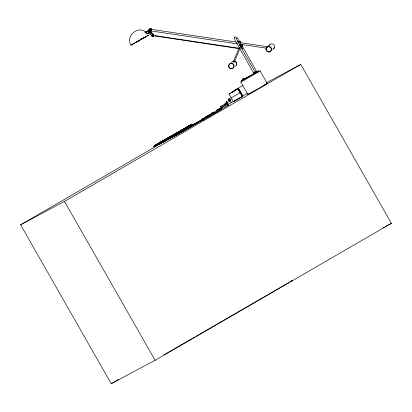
<?xml version="1.0" encoding="UTF-8"?>
<svg xmlns="http://www.w3.org/2000/svg" width="412" height="412" viewBox="0 0 412 412"><rect width="100%" height="100%" fill="white"/><g stroke="black" fill="none" stroke-linecap="round" stroke-linejoin="round"><path stroke-width="0.62" d="M238.115 41.746L238.62 41.664L238.347 41.591M238.342 41.828L238.414 41.545M239.939 44.408L240.016 44.13L239.691 44.522M149.633 30.478L149.721 29.695M240.155 48.817L154.933 35.952L154.989 35.679L155.983 35.813L239.583 48.312M241.901 44.542L241.772 44.815L241.901 44.542L241.252 44.336M225.683 105.23L225.395 104.179L224.88 104.071L220.786 106.44L220.755 106.904L221.522 107.64L225.611 105.266L225.282 104.205M221.522 107.64L221.553 107.177L220.786 106.44M224.844 104.535L224.88 104.071M224.916 104.494L224.947 104.03L230.555 100.806L230.411 100.116M205.815 117.528L205.856 116.941L206.34 116.879L206.783 117.415C209.255 116.03 203.209 119.434 206.371 117.672M205.871 117.497L205.912 116.905L221.187 108.171M220.657 108.82L220.703 108.227L221.141 108.186M205.912 116.905L206.397 116.848L206.839 117.379L206.742 118.007L221.584 109.293L221.605 108.742M221.584 109.293L221.63 108.701M240.026 44.228L240.098 44.182M241.113 47.267L242.076 46.608M241.375 47.174L241.468 46.891M241.854 48.389C241.988 47.236 243.564 48.472 242.488 48.889M154.963 35.942L154.984 35.669M240.134 42.024L240.237 41.741L240.134 42.024L240.598 42.179L240.289 42.215M238.553 41.71L238.666 41.432M226.899 105.075L227.012 104.504M216.717 112.007L227.965 105.508L228.094 104.875L227.63 104.354L227.038 104.463L216.418 110.828L217.011 110.715M234.629 37.626L234.629 39.001L235.54 41.313M221.229 106.487L221.713 106.687M203.121 118.955L203.27 118.306L212.685 112.831M211.871 113.604L212.005 113.022M240.222 44.367L240.356 44.094M241.185 47.22L241.442 47.128M225.622 103.623L226.003 103.644M226.811 102.593C225.312 101.975 227.141 101.517 227.136 103.191M229.263 98.725L229.257 99.004M213.055 112.754L212.978 113.063M221.599 107.671L216.882 110.143C216.763 111.451 219.663 107.311 220.554 108.526M238.78 41.627L238.934 41.365M239.578 44.326L239.506 44.372M233.213 62.212L239.305 47.365M234.109 62.583L239.949 48.328M240.438 47.138L240.824 45.84M241.911 45.021L241.983 44.975M234.685 37.513C236.066 35.823 237.781 38.419 238.486 39.537M234.588 37.719L234.732 37.415M236.261 38.419L236.349 38.141L237.338 40.829M241.015 47.05L240.701 47.112M240.412 42.431L240.598 42.179M221.424 108.155L221.847 108.104M239.022 41.591L239.212 41.344M242.019 45.248L242.215 45.006M213.004 112.734L213.375 112.615L212.87 113.13A0.53 0.474 58.7 0 0 212.17 113.099A0.556 0.5 58.7 0 1 212.994 113.043L213.076 113.14M213.128 112.687L213.03 113.043M240.541 42.905L240.809 42.987L240.644 42.482M239.264 41.597L239.49 41.375M242.081 45.485L242.313 45.269M228.954 99.503L229.53 99.931M152.363 36.302L150.153 34.129L151.482 32.903L153.676 35.087A0.917 0.896 56.5 0 1 152.548 36.457A0.917 0.896 56.5 0 0 153.697 35.077M151.807 35.659L153.12 34.443L150.535 31.41M156.117 144.53L153.413 146.981L189.237 126.587L191.946 124.136L156.055 144.586M156.895 145.003L159.599 142.547M184.087 129.523L186.791 127.071M229.216 93.612L228.964 93.838L231.106 97.922L233.496 101.779L233.748 101.553M237.662 88.982L229.046 93.967L238.218 88.662L240.201 91.861M242.544 96.356L238.157 88.879C238.558 88.425 243.549 95.975 242.354 96.562L233.424 101.646M260.106 71.075L267.275 83.394L257.418 89.193L247.854 94.466L240.804 82.106L241.175 81.849M260.224 71.034L240.829 82.106M247.854 94.466L248.827 93.833M266.785 47.236L269.865 44.64M133.957 43.451L133.385 43.78L133.915 43.481M239.506 41.643L239.758 41.452M227.64 104.411C228.567 103.896 228.336 105.817 227.604 104.9M239.686 41.581L239.058 40.474L237.503 41.37M242.102 45.732L242.359 45.547M150.251 31.595L151.467 32.914L148.959 29.412L150.869 28.299L151.498 29.401M149.345 29.283L149.026 29.489L150.9 28.402L151.173 28.876M150.869 28.299L150.519 28.531L151.776 30.74L150.22 31.621M146.147 32.96L145.256 32.224M147.331 31.085L150.153 34.129M148.701 30.277L148.717 30.261A1.221 1.195 56.5 0 1 149.319 30.112M150.859 29.087L144.87 32.481M149.541 32.636L149.561 32.625A1.221 1.195 56.5 0 0 149.994 30.977A1.221 1.195 56.5 0 0 148.351 30.509L148.351 30.509A1.221 1.195 56.5 0 1 149.978 30.988A1.221 1.195 56.5 0 1 149.541 32.636L147.069 34.036M153.171 34.407L153.733 35.051M237.997 42.168L238.064 42.122M239.949 41.859L240.237 41.741M240.206 43.976L240.17 44.254L240.361 43.79M239.418 44.589L239.856 44.321L239.63 44.774L239.64 44.496M239.485 44.97L239.465 44.707L239.382 45.191M240.438 44.012L240.459 44.305M239.254 44.99L239.557 44.923M242.081 45.974L242.359 45.83M242.014 46.211L242.313 46.103M241.401 46.937L241.669 46.757M241.901 46.819L241.844 46.587M242.205 80.144C250.8 75.118 239.532 82.235 242.905 79.681M245.155 78.409L244.043 79.094L243.641 78.388L242.426 79.073L242.833 79.784M147.022 34.067L145.194 32.296M147.419 33.805L149.432 32.661M146.1 32.296C138.097 25.075 125.248 36.065 130.995 45.155L132.988 43.924M144.009 37.775L144.303 37.58L143.618 37.925M254.173 72.945L253.694 73.202L236.236 42.204L237.647 41.411L255.275 72.301L254.58 72.713M253.699 73.197L254.091 72.96M255.533 72.157L254.781 72.6M255.759 72.733L241.108 80.994L242.817 79.928M145.596 36.786L146.064 36.529M145.683 32.378L145.462 32.115L146.08 32.167M256.583 71.436L242.205 45.995M249.229 93.591L250.223 92.999M256.46 71.508L256.944 71.219L256.11 71.714M144.689 37.435L145.199 37.142L144.803 37.358M254.008 73.012L253.437 73.346L253.993 73.042M133.503 43.62L134.539 43.018M137.526 41.375L135.497 42.596L143.309 38.198M256.3 71.6L256.568 71.43M243.842 79.32L254.734 73.089M251.438 92.283L252.118 91.886M145.678 36.864L145.905 36.74M242.884 85.439L234.701 90.182L236.776 89.074M190.895 125.789L158.368 144.617L180.657 132.721L212.664 114.17L190.38 126.062M159.645 143.937L193.171 124.573M161.921 142.722L195.453 123.358M164.203 141.501L196.972 122.544M266.456 82.74L300.765 64.432L391.4 223.325L155.108 360.284L111.235 383.701L20.6 224.803L202.962 119.104M227.985 104.602L234.655 100.734M235.767 100.09L237.436 99.122M242.436 96.223L247.442 93.323M168.003 139.477L201.53 120.113M170.28 138.262L203.811 118.893M172.561 137.042L206.088 117.678M174.837 135.826L208.369 116.462M177.119 134.611L205.433 118.198M207.432 117.039L209.131 116.055M20.6 224.803L64.473 201.391L300.765 64.432M111.235 383.701L118.836 379.292M195.185 336.872L164.064 354.784M196.292 336.228L289.008 282.493M290.12 281.849L292.896 280.237L290.651 281.437M135.563 42.421L136.573 41.833M137.948 41.133L138.792 40.644M144.895 37.322L144.633 37.466M254.384 90.573L255.198 90.104M137.587 41.246L138.684 40.618M139.251 40.381L140.168 39.856M256.182 71.673L255.636 71.987M256.213 72.363L257.248 71.75L255.682 72.661M219.617 110.153L221.965 108.577M254.338 72.857L254.611 72.703M254.935 73.176L253.74 73.877L259.117 70.735L256.007 72.378M240.665 92.319L242.905 96.341L242.653 96.568L238.126 88.626L238.378 88.395L240.752 92.267M231.111 97.917L240.042 92.834L242.354 96.562M155.777 144.839L191.791 124.275M155.504 145.086L191.513 124.527M155.226 145.338L191.235 124.779M154.948 145.59L190.962 125.027M154.675 145.838L190.684 125.279M154.304 146.172L190.406 125.531M154.026 146.425L190.035 125.866M153.841 146.595L189.762 126.118M233.666 101.424L242.04 96.66M148.959 29.412L150.9 28.402M140.873 39.372L143.031 38.151M140.616 39.604L142.701 38.429M243.909 79.346L245.258 78.584M188.511 126.232C185.338 127.988 191.843 124.342 188.634 126.118M187.563 127.092C184.391 128.848 190.895 125.202 187.687 126.978M206.494 117.564L206.783 117.399M255.378 72.131L255.698 71.945M254.07 73.006L254.374 72.831M143.51 37.883L148.614 35.128L130.995 45.155M145.946 36.591L145.565 36.807M255.157 72.26L255.507 72.059M263.922 85.171L267.275 83.394M255.141 72.363L255.538 72.151M254.982 72.352L255.337 72.151M240.922 45.953L240.665 45.928M234.83 90.316L236.823 89.25M232.105 91.897L234.093 90.831M232.28 92.077L234.16 91.078M230.133 99.426L230.493 99.23M226.924 102.706L226.209 102.397L226.044 101.795L226.76 102.104M225.107 103.747L225.822 104.056M222.928 105.735L223.206 105.585M230.983 102.434L231.343 102.238M239.753 97.85L241.303 97.021M185.776 128.735L208.06 116.838M161.478 142.815L183.762 130.918M382.964 227.831L384.087 227.228M385.215 226.626L391.4 223.325M239.738 41.73L240.011 41.576M221.78 107.275L221.764 106.785M203.276 118.62L203.008 119.114A0.53 0.35 59.6 0 1 203.147 119.933A0.53 0.35 59.6 0 1 202.493 119.392A0.53 0.35 59.6 0 1 203.023 119.099L203.121 119.31M145.889 32.069L145.982 32.11M212.025 112.981L212.649 112.852M203.27 118.306L203.894 118.172L204.367 118.692M203.595 119.47L204.218 119.336M227.373 105.616L227.965 105.508M216.377 110.854L216.97 110.74L217.474 111.24L217.309 111.899L216.758 111.982M240.665 45.171L241.226 45.418M241.911 46.432L242.215 46.365M148.655 31.631L149.005 31.147L149.314 31.832L148.578 31.75L149.226 31.698M241.772 44.815L242.076 44.759M239.393 44.754L239.696 44.728M150.565 29.221L235.7 41.952M238.239 42.333L268.099 46.798M150.957 30.926L237.358 43.847M239.264 44.13L266.585 48.214M237.92 41.942L238.224 41.936M224.993 104.02L225.714 104.761M239.949 44.177L240.237 44.208M146.255 32.296L145.735 32.105L146.039 32.357M216.97 110.251L217.232 110.581M239.784 44.367L240.072 44.419M229.448 98.689L229.736 99.05M226.95 103.227L226.497 102.434L226.816 102.5M240.49 45.959L240.927 46.175L240.778 45.959M228.892 100.559L228.593 99.694L229.165 100.286M227.275 102.279L226.976 102.078L226.924 102.403M214.472 113.027L214.266 112.656M230.478 99.235L230.921 99.694M229.015 100.76L228.413 99.699L228.691 99.55L229.293 100.61M226.991 103.381L226.389 102.32L227.105 102.629L227.27 103.232M223.093 106.337L223.809 106.646L223.644 106.044M217.052 110.73L217.469 111.204M229.999 100.353C228.732 99.828 230.9 102.088 229.958 100.116M226.94 101.692L227.161 102.027M226.997 101.836L226.631 101.558L226.677 102.006M225.678 103.979L225.282 103.747L225.235 104.071M150.823 34.34L151.858 35.628M229.515 99.395L228.753 98.823L228.804 99.359M221.671 106.548L221.893 107.017M203.044 119.501L203.018 118.908L203.518 119.238M230.447 100.255L230.02 99.895L230.076 100.353M227.367 102.315L227.568 102.784M64.473 201.391L155.108 360.284M240.531 92.391L242.302 95.775M237.976 88.884L240.042 92.834M228.954 99.488L228.959 98.906L229.469 99.508M223.577 106.08L223.634 106.646L223.103 106.178M231.096 101.687L231.261 102.289M227.805 103.628L227.97 104.231M227.738 103.67L227.903 104.272M221.666 108.938A0.582 0.386 59.6 0 1 221.414 109.252M220.786 108.624A0.582 0.386 59.6 0 1 221.033 108.181M220.827 108.51A0.52 0.345 59.6 0 1 221.053 108.232A0.608 0.402 59.6 0 0 220.698 108.51M221.599 109.025A0.52 0.345 59.6 0 1 221.481 109.17M221.625 108.989A0.608 0.402 59.6 0 1 221.465 109.278M202.998 119.557A0.53 0.35 59.6 0 1 202.992 118.805A0.53 0.35 59.6 0 1 203.616 119.315A0.53 0.35 59.6 0 1 203.193 119.717M226.976 104.921A0.608 0.515 59.1 0 1 227.486 104.396A0.608 0.515 59.1 0 1 228.052 105.034A0.608 0.515 59.1 0 1 227.542 105.56M227.651 104.483A0.52 0.438 59.1 0 1 227.584 105.451M227.094 104.9A0.52 0.438 59.1 0 1 227.213 104.566M214.292 112.306A0.53 0.443 59.1 0 1 215.028 112.486A0.53 0.443 59.1 0 1 214.786 113.197A0.53 0.443 59.1 0 1 214.173 112.646M204.146 119.274A0.608 0.546 58.7 0 1 203.749 119.418M203.348 119.217A0.608 0.546 58.7 0 1 203.379 118.337A0.608 0.546 58.7 0 1 204.213 118.568M203.95 119.305A0.52 0.469 58.7 0 1 203.713 119.356M203.368 119.181A0.52 0.469 58.7 0 1 203.389 118.429A0.52 0.469 58.7 0 1 204.105 118.625M244.532 78.769A5.387 1.112 60.5 0 1 243.641 78.388M242.884 79.408A5.387 1.112 60.5 0 1 242.426 79.073M152.219 36.158A0.819 0.798 56.5 0 1 152.775 34.963A0.819 0.798 56.5 0 1 153.707 35.921A0.819 0.798 56.5 0 1 152.517 36.462M152.924 35.169A0.577 0.567 56.5 0 1 153.691 35.669M150.483 31.029A1.221 1.195 56.5 0 1 150.174 32.193M269.433 45.227A2.848 2.786 49.9 0 1 274.088 44.908A2.848 2.786 49.9 0 1 272.692 49.352M274.418 47.226A2.554 2.503 49.9 0 1 274.181 47.838M273.789 48.364A2.554 2.503 49.9 0 1 273.28 48.765M231.498 62.413A2.848 2.786 49.9 0 1 233.898 60.997M234.629 61.089A2.848 2.786 49.9 0 1 235.427 66.255M234.624 61.311A2.554 2.503 49.9 0 1 235.237 61.563M235.772 61.965A2.554 2.503 49.9 0 1 236.184 62.49M236.452 63.098A2.554 2.503 49.9 0 1 236.555 63.757M236.483 64.411A2.554 2.503 49.9 0 1 236.246 65.024M202.447 118.944L202.4 119.531L202.843 120.067L203.327 120.01L203.374 119.418L202.931 118.883L202.447 118.944M228.876 65.384L228.809 66.038A2.554 2.503 49.9 0 0 232.456 68.325A2.554 2.503 49.9 0 0 232.909 64.087A2.554 2.503 49.9 0 0 228.876 65.384M266.301 48.631L266.229 49.286A2.554 2.503 49.9 0 0 269.875 51.572A2.554 2.503 49.9 0 0 270.329 47.334A2.554 2.503 49.9 0 0 266.301 48.631M213.931 112.322L213.802 112.955L214.266 113.475L214.858 113.367L214.987 112.734L214.523 112.208L213.931 112.322M220.837 106.641C220.981 108.274 222.073 106.785 220.837 106.641M185.585 128.518L187.769 127.282L185.585 128.518M189.551 126.659L191.74 125.423L189.551 126.659M197.363 122.493L199.547 121.252L197.363 122.493M149.386 31.513L148.562 31.42L149.386 31.513M229.814 100.044L229.463 100.044L229.525 100.59L230.293 101.136L229.814 100.044M213.926 112.795A0.53 0.443 59.1 0 0 214.647 113.305A0.53 0.443 59.1 0 0 214.606 112.43A0.53 0.443 59.1 0 0 213.926 112.795M149.695 30.076A0.814 0.793 56.5 0 0 150.746 31.013A0.814 0.793 56.5 0 0 151.003 29.643A0.814 0.793 56.5 0 0 149.695 30.076M151.899 35.89A0.819 0.798 56.5 0 0 153.109 36.611A0.819 0.798 56.5 0 0 153.104 35.211A0.819 0.798 56.5 0 0 151.899 35.89M148.171 31.539A0.814 0.793 56.5 0 0 149.376 32.26A0.814 0.793 56.5 0 0 149.371 30.864A0.814 0.793 56.5 0 0 148.171 31.539M148.433 31.487A0.577 0.567 56.5 0 0 149.237 32.079A0.577 0.567 56.5 0 0 149.329 31.091A0.577 0.567 56.5 0 0 148.433 31.487M266.008 49.234A2.848 2.786 49.9 0 0 270.282 51.665A2.848 2.786 49.9 0 0 270.164 46.783A2.848 2.786 49.9 0 0 266.008 49.234M228.588 65.987A2.848 2.786 49.9 0 0 232.857 68.418A2.848 2.786 49.9 0 0 232.744 63.53A2.848 2.786 49.9 0 0 228.588 65.987"/></g></svg>
